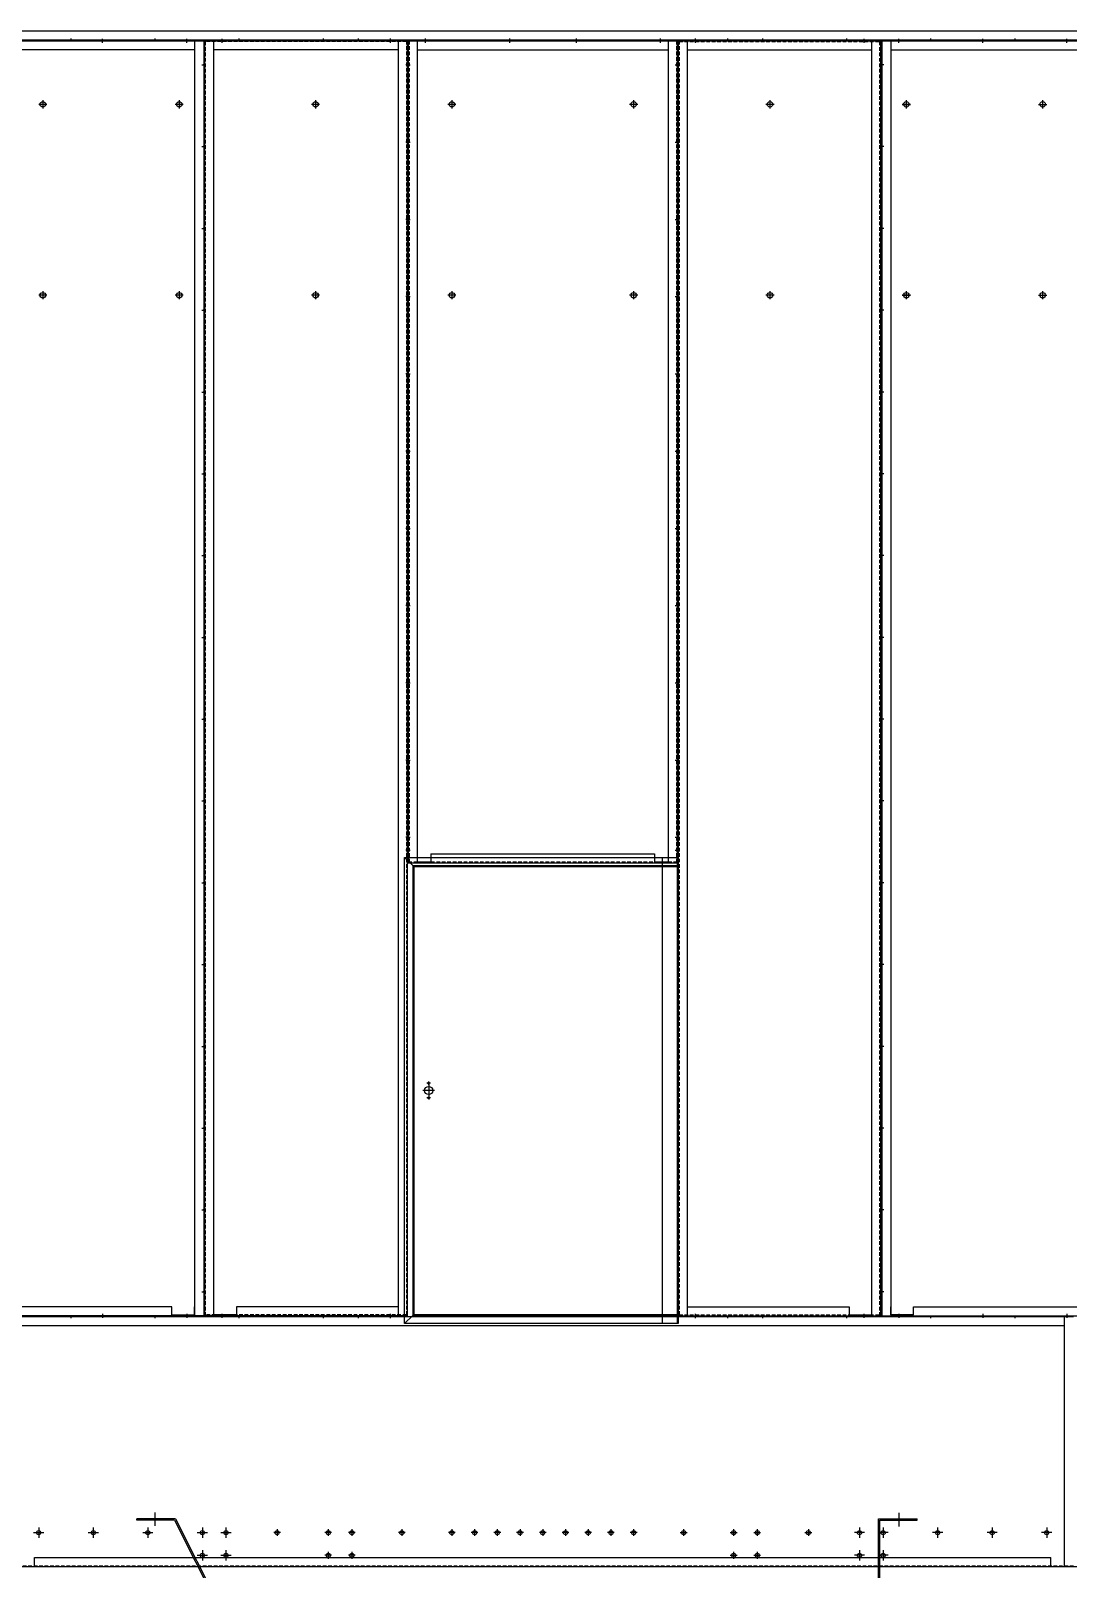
# Model space of a CAD drawing. Header units: millimetres. Extents: x 2905 to 24764, y 2030 to 17488.
# Drawn here: x 7667 to 9950, y 4708 to 8094 of the extents above; entities that cross this region are included whole.
import ezdxf

# ---------------------------------------------------------------- set-up
doc = ezdxf.new("R2010")
doc.units = ezdxf.units.MM
doc.linetypes.add('CENTER', pattern=[65, 60, -2, 1, -2])
doc.linetypes.add('HIDDEN', pattern=[3, 2, -1])
for name, color, linetype in [('CENTER', 1, 'CENTER'), ('HOLE', 7, 'Continuous'), ('냉각탑', 7, 'Continuous'), ('숨은선', 5, 'HIDDEN')]:
    doc.layers.add(name, color=color, linetype=linetype)

# ---------------------------------------------------------------- blocks, each defined once
blk = doc.blocks.new('6세로피스')
at = {"color": 1}
blk.add_line((0, 3), (0, -3), dxfattribs=at)
blk = doc.blocks.new('9가로피스')
at = {"color": 1}
blk.add_line((-4.5, 0), (4.5, 0), dxfattribs=at)
blk = doc.blocks.new('_Dot스')
at = {"color": 1}
blk.add_line((3, 0), (-3, 0), dxfattribs=at)
blk = doc.blocks.new('6가로피스')
blk.add_blockref('_Dot스', (0, 0))
blk = doc.blocks.new('9세로피스')
at = {"rotation": 270}
blk.add_blockref('9가로피스', (0, 0), dxfattribs=at)
blk = doc.blocks.new('9홀')
at = {"color": 1}
for p, q in [((7.5, 0), (-7.5, 0)), ((0, 7.5), (0, -7.5))]:
    blk.add_line(p, q, dxfattribs=at)
blk.add_circle((0, 0), 4.5)

msp = doc.modelspace()

# ---------------------------------------------------------------- linework, layer by layer
for p, q in [((7255.3, 8093.6), (10331.3, 8093.6)), ((7255.3, 8093.6), (10331.3, 8093.6)), ((8047.3, 8071.6), (7047.3, 8071.6)), ((8047.3, 8071.6), (7047.3, 8071.6)), ((7047.3, 8071.6), (8047.3, 8071.6)), ((7205.3, 8073.6), (10381.3, 8073.6)), ((8027.3, 8071.6), (8027.3, 5265.6)), ((8027.3, 8071.6), (8027.3, 5265.6)), ((8047.3, 8071.6), (8047.3, 5265.6)), ((8047.3, 8071.6), (8047.3, 5265.6)), ((8049.3, 5265.6), (8049.3, 8071.6)), ((8495.3, 8071.6), (8049.3, 8071.6)), ((8049.3, 5265.6), (8049.3, 8071.6)), ((8495.3, 8071.6), (8049.3, 8071.6)), ((8049.3, 8071.6), (8495.3, 8071.6)), ((8069.3, 5265.6), (8069.3, 8071.6)), ((8069.3, 5265.6), (8069.3, 8071.6)), ((8475.3, 8071.6), (8475.3, 5265.6)), ((8475.3, 8071.6), (8475.3, 5265.6)), ((8495.3, 8071.6), (8495.3, 5265.6)), ((8495.3, 8071.6), (8495.3, 5265.6)), ((8497.3, 8071.6), (8497.3, 6262.6)), ((8497.3, 8071.6), (9089.3, 8071.6)), ((8497.3, 8071.6), (8497.3, 6262.6)), ((8497.3, 8071.6), (9089.3, 8071.6)), ((8517.3, 8071.6), (8517.3, 6262.6)), ((8517.3, 8071.6), (8517.3, 6262.6)), ((9069.3, 8071.6), (9069.3, 6262.6)), ((9069.3, 8071.6), (9069.3, 6262.6)), ((9089.3, 8071.6), (9089.3, 6262.6)), ((9089.3, 8071.6), (9089.3, 6262.6)), ((9091.3, 8071.6), (9091.3, 5265.6)), ((9091.3, 8071.6), (9537.3, 8071.6)), ((9091.3, 8071.6), (9091.3, 5265.6)), ((9091.3, 8071.6), (9537.3, 8071.6)), ((9537.3, 8071.6), (9091.3, 8071.6)), ((9111.3, 8071.6), (9111.3, 5265.6)), ((9111.3, 8071.6), (9111.3, 5265.6)), ((9517.3, 5265.6), (9517.3, 8071.6)), ((9517.3, 5265.6), (9517.3, 8071.6)), ((9537.3, 5265.6), (9537.3, 8071.6)), ((9537.3, 5265.6), (9537.3, 8071.6)), ((9539.3, 8071.6), (9539.3, 5265.6)), ((9539.3, 8071.6), (10539.3, 8071.6)), ((9539.3, 8071.6), (9539.3, 5265.6)), ((9539.3, 8071.6), (10539.3, 8071.6)), ((10539.3, 8071.6), (9539.3, 8071.6)), ((9559.3, 8071.6), (9559.3, 5265.6)), ((9559.3, 8071.6), (9559.3, 5265.6)), ((8027.3, 8051.6), (7067.3, 8051.6)), ((8027.3, 8051.6), (7067.3, 8051.6)), ((8475.3, 8051.6), (8069.3, 8051.6)), ((8475.3, 8051.6), (8069.3, 8051.6)), ((8517.3, 8051.6), (9069.3, 8051.6)), ((8517.3, 8051.6), (9069.3, 8051.6)), ((9111.3, 8051.6), (9517.3, 8051.6)), ((9111.3, 8051.6), (9517.3, 8051.6)), ((9559.3, 8051.6), (10519.3, 8051.6)), ((9559.3, 8051.6), (10519.3, 8051.6)), ((8517.3, 6264.6), (8547.3, 6264.6)), ((8547.3, 6282.6), (8547.3, 6262.6)), ((8547.3, 6282.6), (9039.3, 6282.6)), ((8547.3, 6282.6), (8547.3, 6262.6)), ((8547.3, 6282.6), (9039.3, 6282.6)), ((9039.3, 6282.6), (9039.3, 6262.6)), ((9039.3, 6282.6), (9039.3, 6262.6)), ((9039.3, 6264.6), (9069.3, 6264.6)), ((8497.3, 6262.6), (9089.3, 6262.6)), ((8497.3, 6262.6), (9089.3, 6262.6)), ((7977.3, 5285.6), (7117.3, 5285.6)), ((7977.3, 5285.6), (7117.3, 5285.6)), ((7977.3, 5267.6), (7977.3, 5285.6)), ((7977.3, 5267.6), (7977.3, 5285.6)), ((8027.3, 5267.6), (8027.3, 5285.6)), ((8027.3, 5267.6), (8027.3, 5285.6)), ((8069.3, 5267.6), (8069.3, 5285.6)), ((8069.3, 5267.6), (8069.3, 5285.6)), ((8475.3, 5285.6), (8119.3, 5285.6)), ((8119.3, 5285.6), (8119.3, 5265.6)), ((9111.3, 5285.6), (9467.3, 5285.6)), ((9467.3, 5285.6), (9467.3, 5265.6)), ((9517.3, 5267.6), (9517.3, 5285.6)), ((9517.3, 5267.6), (9517.3, 5285.6)), ((9559.3, 5267.6), (9559.3, 5285.6)), ((9559.3, 5267.6), (9559.3, 5285.6)), ((9609.3, 5285.6), (10469.3, 5285.6)), ((9609.3, 5267.6), (9609.3, 5285.6)), ((9609.3, 5285.6), (10469.3, 5285.6)), ((9609.3, 5267.6), (9609.3, 5285.6)), ((8047.3, 5265.6), (7047.3, 5265.6)), ((8047.3, 5265.6), (7047.3, 5265.6)), ((9961.3, 5263.6), (7625.3, 5263.6)), ((7977.3, 5267.6), (8027.3, 5267.6)), ((7977.3, 5267.6), (8027.3, 5267.6)), ((8495.3, 5265.6), (8049.3, 5265.6)), ((8495.3, 5265.6), (8049.3, 5265.6)), ((8113.3, 5267.6), (8069.3, 5267.6)), ((8119.3, 5267.6), (8069.3, 5267.6)), ((9091.3, 5265.6), (9537.3, 5265.6)), ((9091.3, 5265.6), (9537.3, 5265.6)), ((9467.3, 5267.6), (9517.3, 5267.6)), ((9473.3, 5267.6), (9517.3, 5267.6)), ((9539.3, 5265.6), (10539.3, 5265.6)), ((9539.3, 5265.6), (10539.3, 5265.6)), ((9609.3, 5267.6), (9559.3, 5267.6)), ((9609.3, 5267.6), (9559.3, 5267.6)), ((9941.3, 4713.6), (9941.3, 5263.6)), ((9941.3, 5243.6), (7645.3, 5243.6)), ((7985, 4818.8), (7900, 4818.8)), ((7900, 4815.6), (7900, 4818.8)), ((7982.8, 4815.6), (7900, 4815.6)), ((7982.8, 4815.6), (8335.4, 4118.8)), ((7985, 4818.8), (8337.6, 4122)), ((9532.2, 4818.8), (9617.2, 4818.8)), ((9532.2, 4122), (9532.2, 4818.8)), ((9535.4, 4815.6), (9617.2, 4815.6)), ((9535.4, 4118.8), (9535.4, 4815.6)), ((9617.2, 4815.6), (9617.2, 4818.8)), ((5343.3, 4713.6), (12243.2, 4713.6)), ((7625.3, 4713.6), (9961.3, 4713.6)), ((7675.2, 4713.6), (7675.2, 4733.6)), ((7675.2, 4733.6), (9911.3, 4733.6)), ((7675.2, 4713.6), (7675.2, 4733.6)), ((9911.3, 4713.6), (9911.3, 4733.6))]:
    msp.add_line(p, q)
at = {"color": 7}
for p, q in [((8047.3, 8071.6), (8047.3, 5265.6)), ((8049.3, 8071.6), (8049.3, 5265.6)), ((8495.3, 8071.6), (8495.3, 5265.6)), ((9091.3, 8071.6), (9091.3, 5265.6)), ((9537.3, 8071.6), (9537.3, 5265.6)), ((9539.3, 8071.6), (9539.3, 5265.6)), ((8047.3, 5265.6), (7047.3, 5265.6)), ((8495.3, 5265.6), (8049.3, 5265.6)), ((9091.3, 5265.6), (9537.3, 5265.6)), ((9539.3, 5265.6), (10539.3, 5265.6))]:
    msp.add_line(p, q, dxfattribs=at)
at = {"color": 1}
for p, q in [((8386.8, 8076.6), (8386.8, 8070.6)), ((8457.8, 8076.6), (8457.8, 8070.6)), ((8534.8, 8076.6), (8534.8, 8070.6)), ((8719.8, 8076.6), (8719.8, 8070.6)), ((8866.8, 8076.6), (8866.8, 8070.6)), ((9051.8, 8076.6), (9051.8, 8070.6)), ((9128.8, 8076.6), (9128.8, 8070.6)), ((9199.8, 8076.6), (9199.8, 8070.6)), ((7702.3, 7931.6), (7684.3, 7931.6)), ((7693.3, 7940.6), (7693.3, 7922.6)), ((8002.3, 7931.6), (7984.3, 7931.6)), ((8002.3, 7931.6), (7984.3, 7931.6)), ((7993.3, 7940.6), (7993.3, 7922.6)), ((7993.3, 7940.6), (7993.3, 7922.6)), ((8302.3, 7931.6), (8284.3, 7931.6)), ((8293.3, 7940.6), (8293.3, 7922.6)), ((8602.3, 7931.6), (8584.3, 7931.6)), ((8602.3, 7931.6), (8584.3, 7931.6)), ((8593.3, 7940.6), (8593.3, 7922.6)), ((8593.3, 7940.6), (8593.3, 7922.6)), ((9002.3, 7931.6), (8984.3, 7931.6)), ((9002.3, 7931.6), (8984.3, 7931.6)), ((8993.3, 7940.6), (8993.3, 7922.6)), ((8993.3, 7940.6), (8993.3, 7922.6)), ((9302.3, 7931.6), (9284.3, 7931.6)), ((9293.3, 7940.6), (9293.3, 7922.6)), ((9602.3, 7931.6), (9584.3, 7931.6)), ((9584.3, 7931.6), (9602.3, 7931.6)), ((9593.3, 7940.6), (9593.3, 7922.6)), ((9593.3, 7940.6), (9593.3, 7922.6)), ((9884.3, 7931.6), (9902.3, 7931.6)), ((9893.3, 7940.6), (9893.3, 7922.6)), ((7693.3, 7520.6), (7693.3, 7502.6)), ((7993.3, 7520.6), (7993.3, 7502.6)), ((7993.3, 7520.6), (7993.3, 7502.6)), ((8293.3, 7520.6), (8293.3, 7502.6)), ((8593.3, 7520.6), (8593.3, 7502.6)), ((8593.3, 7520.6), (8593.3, 7502.6)), ((8993.3, 7520.6), (8993.3, 7502.6)), ((8993.3, 7520.6), (8993.3, 7502.6)), ((9293.3, 7520.6), (9293.3, 7502.6)), ((9593.3, 7520.6), (9593.3, 7502.6)), ((9593.3, 7520.6), (9593.3, 7502.6)), ((9893.3, 7520.6), (9893.3, 7502.6)), ((7702.3, 7511.6), (7684.3, 7511.6)), ((8002.3, 7511.6), (7984.3, 7511.6)), ((8002.3, 7511.6), (7984.3, 7511.6)), ((8302.3, 7511.6), (8284.3, 7511.6)), ((8602.3, 7511.6), (8584.3, 7511.6)), ((8602.3, 7511.6), (8584.3, 7511.6)), ((9002.3, 7511.6), (8984.3, 7511.6)), ((9002.3, 7511.6), (8984.3, 7511.6)), ((9302.3, 7511.6), (9284.3, 7511.6)), ((9602.3, 7511.6), (9584.3, 7511.6)), ((9584.3, 7511.6), (9602.3, 7511.6)), ((9884.3, 7511.6), (9902.3, 7511.6)), ((8492.6, 6290.6), (8501.6, 6290.6)), ((9084.6, 6290.6), (9093.6, 6290.6)), ((7754.8, 5266.6), (7754.8, 5260.6)), ((7939.8, 5266.6), (7939.8, 5260.6)), ((8124.8, 5266.6), (8124.8, 5260.6)), ((8309.8, 5266.6), (8309.8, 5260.6)), ((8386.8, 5266.6), (8386.8, 5260.6)), ((8457.8, 5266.6), (8457.8, 5260.6)), ((9128.8, 5266.6), (9128.8, 5260.6)), ((9199.8, 5266.6), (9199.8, 5260.6)), ((9276.8, 5266.6), (9276.8, 5260.6)), ((9461.8, 5266.6), (9461.8, 5260.6)), ((9646.8, 5266.6), (9646.8, 5260.6)), ((9831.8, 5266.6), (9831.8, 5260.6)), ((8216.3, 4788.6), (8201.3, 4788.6)), ((8208.8, 4796.1), (8208.8, 4781.1)), ((8328.8, 4788.6), (8313.8, 4788.6)), ((8321.3, 4796.1), (8321.3, 4781.1)), ((8380.8, 4788.6), (8365.8, 4788.6)), ((8373.3, 4796.1), (8373.3, 4781.1)), ((8490.8, 4788.6), (8475.8, 4788.6)), ((8483.3, 4796.1), (8483.3, 4781.1)), ((9095.8, 4788.6), (9110.8, 4788.6)), ((9103.3, 4796.1), (9103.3, 4781.1)), ((9205.8, 4788.6), (9220.8, 4788.6)), ((9213.3, 4796.1), (9213.3, 4781.1)), ((9257.8, 4788.6), (9272.8, 4788.6)), ((9265.3, 4796.1), (9265.3, 4781.1)), ((9370.3, 4788.6), (9385.3, 4788.6)), ((9377.8, 4796.1), (9377.8, 4781.1)), ((8321.3, 4746.1), (8321.3, 4731.1)), ((8373.3, 4746.1), (8373.3, 4731.1)), ((9213.3, 4746.1), (9213.3, 4731.1)), ((9265.3, 4746.1), (9265.3, 4731.1)), ((8328.8, 4738.6), (8313.8, 4738.6)), ((8380.8, 4738.6), (8365.8, 4738.6)), ((9205.8, 4738.6), (9220.8, 4738.6)), ((9257.8, 4738.6), (9272.8, 4738.6))]:
    msp.add_line(p, q, dxfattribs=at)
for centre, radius in [((7693.3, 7931.6), 6), ((7993.3, 7931.6), 6), ((7993.3, 7931.6), 6), ((8293.3, 7931.6), 6), ((8593.3, 7931.6), 6), ((8593.3, 7931.6), 6), ((8993.3, 7931.6), 6), ((8993.3, 7931.6), 6), ((9293.3, 7931.6), 6), ((9593.3, 7931.6), 6), ((9593.3, 7931.6), 6), ((9893.3, 7931.6), 6), ((7693.3, 7511.6), 6), ((7993.3, 7511.6), 6), ((7993.3, 7511.6), 6), ((8293.3, 7511.6), 6), ((8593.3, 7511.6), 6), ((8593.3, 7511.6), 6), ((8993.3, 7511.6), 6), ((8993.3, 7511.6), 6), ((9293.3, 7511.6), 6), ((9593.3, 7511.6), 6), ((9593.3, 7511.6), 6), ((9893.3, 7511.6), 6), ((7684.3, 4788.6), 4.5), ((7684.3, 4788.6), 4.5), ((7684.3, 4788.6), 4.5), ((7684.3, 4788.6), 4.5), ((7804.3, 4788.6), 4.5), ((7804.3, 4788.6), 4.5), ((7924.3, 4788.6), 4.5), ((7924.3, 4788.6), 4.5), ((8044.3, 4788.6), 4.5), ((8044.3, 4788.6), 4.5), ((8096.3, 4788.6), 4.5), ((8096.3, 4788.6), 4.5), ((8208.8, 4788.6), 4.5), ((8321.3, 4788.6), 4.5), ((8373.3, 4788.6), 4.5), ((8483.3, 4788.6), 4.5), ((9103.3, 4788.6), 4.5), ((9213.3, 4788.6), 4.5), ((9265.3, 4788.6), 4.5), ((9377.8, 4788.6), 4.5), ((9490.3, 4788.6), 4.5), ((9490.3, 4788.6), 4.5), ((9542.3, 4788.6), 4.5), ((9542.3, 4788.6), 4.5), ((9662.3, 4788.6), 4.5), ((9662.3, 4788.6), 4.5), ((9782.3, 4788.6), 4.5), ((9782.3, 4788.6), 4.5), ((9902.3, 4788.6), 4.5), ((9902.3, 4788.6), 4.5), ((8044.3, 4738.6), 4.5), ((8044.3, 4738.6), 4.5), ((8096.3, 4738.6), 4.5), ((8096.3, 4738.6), 4.5), ((8321.3, 4738.6), 4.5), ((8373.3, 4738.6), 4.5), ((9213.3, 4738.6), 4.5), ((9265.3, 4738.6), 4.5), ((9490.3, 4738.6), 4.5), ((9490.3, 4738.6), 4.5), ((9542.3, 4738.6), 4.5), ((9542.3, 4738.6), 4.5)]:
    msp.add_circle(centre, radius)
at = {"layer": 'CENTER'}
for p, q in [((7940, 4832.9), (7940, 4804.1)), ((7940, 4832), (7940, 4803.2)), ((9577.2, 4832), (9577.2, 4803.2)), ((9577.2, 4830.9), (9577.2, 4802.1)), ((7673, 4788.6), (7695.5, 4788.6)), ((7673, 4788.6), (7695.5, 4788.6)), ((7673, 4788.6), (7695.5, 4788.6)), ((7676.8, 4788.6), (7691.8, 4788.6)), ((7676.8, 4788.6), (7691.8, 4788.6)), ((7676.8, 4788.6), (7691.8, 4788.6)), ((7676.8, 4788.6), (7691.8, 4788.6)), ((7684.3, 4799.8), (7684.3, 4777.3)), ((7684.3, 4799.8), (7684.3, 4777.3)), ((7684.3, 4799.8), (7684.3, 4777.3)), ((7684.3, 4799.8), (7684.3, 4777.3)), ((7684.3, 4799.8), (7684.3, 4777.3)), ((7684.3, 4799.8), (7684.3, 4777.3)), ((7684.3, 4796.1), (7684.3, 4781.1)), ((7684.3, 4796.1), (7684.3, 4781.1)), ((7684.3, 4796.1), (7684.3, 4781.1)), ((7684.3, 4796.1), (7684.3, 4781.1)), ((7684.3, 4796.1), (7684.3, 4781.1)), ((7684.3, 4796.1), (7684.3, 4781.1)), ((7793, 4788.6), (7815.5, 4788.6)), ((7793, 4788.6), (7815.5, 4788.6)), ((7796.8, 4788.6), (7811.8, 4788.6)), ((7796.8, 4788.6), (7811.8, 4788.6)), ((7804.3, 4799.8), (7804.3, 4777.3)), ((7804.3, 4799.8), (7804.3, 4777.3)), ((7804.3, 4799.8), (7804.3, 4777.3)), ((7804.3, 4796.1), (7804.3, 4781.1)), ((7804.3, 4796.1), (7804.3, 4781.1)), ((7804.3, 4796.1), (7804.3, 4781.1)), ((7913, 4788.6), (7935.5, 4788.6)), ((7913, 4788.6), (7935.5, 4788.6)), ((7916.8, 4788.6), (7931.8, 4788.6)), ((7916.8, 4788.6), (7931.8, 4788.6)), ((7924.3, 4799.8), (7924.3, 4777.3)), ((7924.3, 4799.8), (7924.3, 4777.3)), ((7924.3, 4799.8), (7924.3, 4777.3)), ((7924.3, 4796.1), (7924.3, 4781.1)), ((7924.3, 4796.1), (7924.3, 4781.1)), ((7924.3, 4796.1), (7924.3, 4781.1)), ((8033, 4788.6), (8055.5, 4788.6)), ((8033, 4788.6), (8055.5, 4788.6)), ((8036.8, 4788.6), (8051.8, 4788.6)), ((8036.8, 4788.6), (8051.8, 4788.6)), ((8044.3, 4799.8), (8044.3, 4777.3)), ((8044.3, 4799.8), (8044.3, 4777.3)), ((8044.3, 4799.8), (8044.3, 4777.3)), ((8044.3, 4796.1), (8044.3, 4781.1)), ((8044.3, 4796.1), (8044.3, 4781.1)), ((8044.3, 4796.1), (8044.3, 4781.1)), ((8085, 4788.6), (8107.5, 4788.6)), ((8085, 4788.6), (8107.5, 4788.6)), ((8088.8, 4788.6), (8103.8, 4788.6)), ((8088.8, 4788.6), (8103.8, 4788.6)), ((8096.3, 4799.8), (8096.3, 4777.3)), ((8096.3, 4799.8), (8096.3, 4777.3)), ((8096.3, 4799.8), (8096.3, 4777.3)), ((8096.3, 4796.1), (8096.3, 4781.1)), ((8096.3, 4796.1), (8096.3, 4781.1)), ((8096.3, 4796.1), (8096.3, 4781.1)), ((9501.5, 4788.6), (9479, 4788.6)), ((9501.5, 4788.6), (9479, 4788.6)), ((9497.8, 4788.6), (9482.8, 4788.6)), ((9497.8, 4788.6), (9482.8, 4788.6)), ((9490.3, 4799.8), (9490.3, 4777.3)), ((9490.3, 4799.8), (9490.3, 4777.3)), ((9490.3, 4799.8), (9490.3, 4777.3)), ((9490.3, 4796.1), (9490.3, 4781.1)), ((9490.3, 4796.1), (9490.3, 4781.1)), ((9490.3, 4796.1), (9490.3, 4781.1)), ((9553.5, 4788.6), (9531, 4788.6)), ((9553.5, 4788.6), (9531, 4788.6)), ((9549.8, 4788.6), (9534.8, 4788.6)), ((9549.8, 4788.6), (9534.8, 4788.6)), ((9542.3, 4799.8), (9542.3, 4777.3)), ((9542.3, 4799.8), (9542.3, 4777.3)), ((9542.3, 4799.8), (9542.3, 4777.3)), ((9542.3, 4796.1), (9542.3, 4781.1)), ((9542.3, 4796.1), (9542.3, 4781.1)), ((9542.3, 4796.1), (9542.3, 4781.1)), ((9673.5, 4788.6), (9651, 4788.6)), ((9673.5, 4788.6), (9651, 4788.6)), ((9669.8, 4788.6), (9654.8, 4788.6)), ((9669.8, 4788.6), (9654.8, 4788.6)), ((9662.3, 4799.8), (9662.3, 4777.3)), ((9662.3, 4799.8), (9662.3, 4777.3)), ((9662.3, 4799.8), (9662.3, 4777.3)), ((9662.3, 4796.1), (9662.3, 4781.1)), ((9662.3, 4796.1), (9662.3, 4781.1)), ((9662.3, 4796.1), (9662.3, 4781.1)), ((9793.5, 4788.6), (9771, 4788.6)), ((9793.5, 4788.6), (9771, 4788.6)), ((9789.8, 4788.6), (9774.8, 4788.6)), ((9789.8, 4788.6), (9774.8, 4788.6)), ((9782.3, 4799.8), (9782.3, 4777.3)), ((9782.3, 4799.8), (9782.3, 4777.3)), ((9782.3, 4799.8), (9782.3, 4777.3)), ((9782.3, 4796.1), (9782.3, 4781.1)), ((9782.3, 4796.1), (9782.3, 4781.1)), ((9782.3, 4796.1), (9782.3, 4781.1)), ((9913.5, 4788.6), (9891, 4788.6)), ((9913.5, 4788.6), (9891, 4788.6)), ((9909.8, 4788.6), (9894.8, 4788.6)), ((9909.8, 4788.6), (9894.8, 4788.6)), ((9902.3, 4799.8), (9902.3, 4777.3)), ((9902.3, 4799.8), (9902.3, 4777.3)), ((9902.3, 4799.8), (9902.3, 4777.3)), ((9902.3, 4796.1), (9902.3, 4781.1)), ((9902.3, 4796.1), (9902.3, 4781.1)), ((9902.3, 4796.1), (9902.3, 4781.1)), ((8044.3, 4749.8), (8044.3, 4727.3)), ((8044.3, 4749.8), (8044.3, 4727.3)), ((8044.3, 4749.8), (8044.3, 4727.3)), ((8044.3, 4746.1), (8044.3, 4731.1)), ((8044.3, 4746.1), (8044.3, 4731.1)), ((8044.3, 4746.1), (8044.3, 4731.1)), ((8096.3, 4749.8), (8096.3, 4727.3)), ((8096.3, 4749.8), (8096.3, 4727.3)), ((8096.3, 4749.8), (8096.3, 4727.3)), ((8096.3, 4746.1), (8096.3, 4731.1)), ((8096.3, 4746.1), (8096.3, 4731.1)), ((8096.3, 4746.1), (8096.3, 4731.1)), ((9490.3, 4749.8), (9490.3, 4727.3)), ((9490.3, 4749.8), (9490.3, 4727.3)), ((9490.3, 4749.8), (9490.3, 4727.3)), ((9490.3, 4746.1), (9490.3, 4731.1)), ((9490.3, 4746.1), (9490.3, 4731.1)), ((9490.3, 4746.1), (9490.3, 4731.1)), ((9542.3, 4749.8), (9542.3, 4727.3)), ((9542.3, 4749.8), (9542.3, 4727.3)), ((9542.3, 4749.8), (9542.3, 4727.3)), ((9542.3, 4746.1), (9542.3, 4731.1)), ((9542.3, 4746.1), (9542.3, 4731.1)), ((9542.3, 4746.1), (9542.3, 4731.1)), ((8033, 4738.6), (8055.5, 4738.6)), ((8033, 4738.6), (8055.5, 4738.6)), ((8036.8, 4738.6), (8051.8, 4738.6)), ((8036.8, 4738.6), (8051.8, 4738.6)), ((8085, 4738.6), (8107.5, 4738.6)), ((8085, 4738.6), (8107.5, 4738.6)), ((8088.8, 4738.6), (8103.8, 4738.6)), ((8088.8, 4738.6), (8103.8, 4738.6)), ((9501.5, 4738.6), (9479, 4738.6)), ((9501.5, 4738.6), (9479, 4738.6)), ((9497.8, 4738.6), (9482.8, 4738.6)), ((9497.8, 4738.6), (9482.8, 4738.6)), ((9553.5, 4738.6), (9531, 4738.6)), ((9553.5, 4738.6), (9531, 4738.6)), ((9549.8, 4738.6), (9534.8, 4738.6)), ((9549.8, 4738.6), (9534.8, 4738.6))]:
    msp.add_line(p, q, dxfattribs=at)
at = {"layer": 'HOLE', "color": 1, "ltscale": 3}
for p, q in [((8555.2, 5761.5), (8529.4, 5761.5)), ((8546.1, 5777.7), (8538.5, 5777.7)), ((8542.3, 5773.9), (8542.3, 5781.5)), ((8542.3, 5774.4), (8542.3, 5748.6)), ((8546.1, 5745.3), (8538.5, 5745.3)), ((8542.3, 5749.1), (8542.3, 5741.5))]:
    msp.add_line(p, q, dxfattribs=at)
at = {"layer": 'HOLE'}
for centre, radius in [((8542.3, 5761.5), 9), ((8542.3, 5777.7), 2), ((8542.3, 5745.3), 2)]:
    msp.add_circle(centre, radius, dxfattribs=at)
at = {"layer": '냉각탑'}
for p, q in [((8489.3, 5248.5), (8489.3, 6274.5)), ((8489.3, 6274.5), (9091.3, 6274.5)), ((8489.3, 6274.5), (8507.3, 6256.5)), ((9091.3, 6274.5), (9091.3, 5248.5)), ((8507.3, 6256.5), (8507.3, 5266.5)), ((8507.3, 6256.5), (9089.3, 6256.5)), ((8507.3, 5266.5), (8489.3, 5248.5)), ((9091.3, 5248.5), (8489.3, 5248.5)), ((8507.3, 5266.5), (9091.3, 5266.5))]:
    msp.add_line(p, q, dxfattribs=at)
at = {"layer": '숨은선', "ltscale": 4}
for p, q in [((8051.3, 5265.6), (8051.3, 8071.6)), ((8051.3, 5265.6), (8051.3, 8071.6)), ((8493.3, 8069.6), (8051.3, 8069.6)), ((8493.3, 8069.6), (8051.3, 8069.6)), ((8493.3, 8071.6), (8493.3, 5265.6)), ((8493.3, 8071.6), (8493.3, 5265.6)), ((8499.3, 8071.6), (8499.3, 6262.6)), ((8499.3, 8071.6), (8499.3, 6262.6)), ((9087.3, 8071.6), (9087.3, 6262.6)), ((9087.3, 8071.6), (9087.3, 6262.6)), ((9093.3, 8071.6), (9093.3, 5265.6)), ((9093.3, 8071.6), (9093.3, 5265.6)), ((9093.3, 8069.6), (9535.3, 8069.6)), ((9093.3, 8069.6), (9535.3, 8069.6)), ((9535.3, 5265.6), (9535.3, 8071.6)), ((9535.3, 5265.6), (9535.3, 8071.6)), ((8497.3, 6264.6), (8517.3, 6264.6)), ((8497.3, 6264.6), (8517.3, 6264.6)), ((8547.3, 6264.6), (9039.3, 6264.6)), ((8547.3, 6264.6), (9039.3, 6264.6)), ((9069.3, 6264.6), (9089.3, 6264.6)), ((9069.3, 6264.6), (9089.3, 6264.6)), ((8493.3, 5267.6), (8051.3, 5267.6)), ((8493.3, 5267.6), (8051.3, 5267.6)), ((9093.3, 5267.6), (9535.3, 5267.6)), ((9093.3, 5267.6), (9535.3, 5267.6)), ((7625.3, 4715.6), (9961.3, 4715.6))]:
    msp.add_line(p, q, dxfattribs=at)
at = {"layer": '숨은선', "ltscale": 0.4}
for p, q in [((9056.3, 6274.5), (9056.3, 5248.5)), ((9089.3, 6274.5), (9089.3, 5248.5)), ((8507.3, 6254.5), (9089.3, 6254.5)), ((8509.3, 6256.5), (8509.3, 5266.5)), ((8507.3, 5268.5), (9091.3, 5268.5))]:
    msp.add_line(p, q, dxfattribs=at)

# ---------------------------------------------------------------- block references
for name, p in [('6세로피스', (7754.8, 8073.6)), ('6세로피스', (7939.8, 8073.6)), ('6세로피스', (8124.8, 8073.6)), ('6세로피스', (8309.8, 8073.6)), ('9가로피스', (8047.3, 8018.6)), ('6가로피스', (8049.3, 8018.6)), ('6가로피스', (8495.3, 8018.6)), ('9가로피스', (8497.1, 8018.6)), ('9가로피스', (9089.1, 8018.6)), ('9가로피스', (8047.3, 7838.6)), ('6가로피스', (8049.3, 7838.6)), ('6가로피스', (8495.3, 7848.6)), ('9가로피스', (8497.1, 7848.6)), ('9가로피스', (9089.1, 7848.6)), ('9가로피스', (8047.3, 7658.6)), ('6가로피스', (8049.3, 7658.6)), ('6가로피스', (8495.3, 7678.6)), ('9가로피스', (8497.1, 7678.6)), ('9가로피스', (9089.1, 7678.6)), ('6가로피스', (8495.3, 7508.6)), ('9가로피스', (8497.1, 7508.6)), ('9가로피스', (9089.1, 7508.6)), ('9가로피스', (8047.3, 7478.6)), ('6가로피스', (8049.3, 7478.6)), ('6가로피스', (8495.3, 7338.6)), ('9가로피스', (8497.1, 7338.6)), ('9가로피스', (9089.1, 7338.6)), ('9가로피스', (8047.3, 7298.6)), ('6가로피스', (8049.3, 7298.6)), ('6가로피스', (8495.3, 7168.6)), ('9가로피스', (8497.1, 7168.6)), ('9가로피스', (9089.1, 7168.6)), ('9가로피스', (8047.3, 7118.6)), ('6가로피스', (8049.3, 7118.6)), ('6가로피스', (8495.3, 6998.6)), ('9가로피스', (8497.1, 6998.6)), ('9가로피스', (9089.1, 6998.6)), ('9가로피스', (8047.3, 6938.6)), ('6가로피스', (8049.3, 6938.6)), ('6가로피스', (8495.3, 6828.6)), ('9가로피스', (8497.1, 6828.6)), ('9가로피스', (9089.1, 6828.6)), ('9가로피스', (8047.3, 6758.6)), ('6가로피스', (8049.3, 6758.6)), ('6가로피스', (8495.3, 6658.6)), ('9가로피스', (8497.1, 6658.6)), ('9가로피스', (9089.1, 6658.6)), ('9가로피스', (8047.3, 6578.6)), ('6가로피스', (8049.3, 6578.6)), ('6가로피스', (8495.3, 6488.6)), ('9가로피스', (8497.1, 6488.6)), ('9가로피스', (9089.1, 6488.6)), ('9가로피스', (8047.3, 6398.6)), ('6가로피스', (8049.3, 6398.6)), ('6가로피스', (8495.3, 6318.6)), ('9가로피스', (8497.1, 6318.6)), ('9가로피스', (9089.1, 6318.6)), ('_Dot스', (8495.3, 6290.6)), ('9가로피스', (8047.3, 6218.6)), ('6가로피스', (8049.3, 6218.6)), ('9가로피스', (8047.3, 6038.6)), ('6가로피스', (8049.3, 6038.6)), ('9가로피스', (8047.3, 5858.6)), ('6가로피스', (8049.3, 5858.6)), ('9가로피스', (8047.3, 5678.6)), ('6가로피스', (8049.3, 5678.6)), ('9가로피스', (8047.3, 5498.6)), ('6가로피스', (8049.3, 5498.6)), ('9가로피스', (8047.3, 5318.6)), ('6가로피스', (8049.3, 5318.6)), ('9세로피스', (7824.8, 5265.6)), ('9세로피스', (8009.8, 5265.6)), ('9홀', (8593.3, 4788.6)), ('9홀', (8643.3, 4788.6)), ('9홀', (8693.3, 4788.6)), ('9홀', (8743.3, 4788.6)), ('9홀', (8793.3, 4788.6)), ('9홀', (8843.3, 4788.6)), ('9홀', (8893.3, 4788.6)), ('9홀', (8943.3, 4788.6)), ('9홀', (8993.3, 4788.6))]:
    msp.add_blockref(name, p)
at = {"xscale": -1}
for name, p, rotation in [('9세로피스', (7824.8, 8071.6), 180), ('9세로피스', (8009.8, 8071.6), 180), ('9가로피스', (8457.8, 8071.6), 90), ('9가로피스', (9499.8, 8071.6), 90), ('9가로피스', (8457.8, 5265.6), 90), ('9가로피스', (9499.8, 5265.6), 90)]:
    msp.add_blockref(name, p, dxfattribs=dict(at, rotation=rotation))
for name, p, rotation in [('9가로피스', (8086.8, 8071.6), 270), ('9가로피스', (8534.8, 8071.6), 270), ('9가로피스', (8719.8, 8071.6), 270), ('9가로피스', (8866.8, 8071.6), 270), ('9가로피스', (9051.8, 8071.6), 270), ('9가로피스', (9128.8, 8071.6), 270), ('9세로피스', (9576.8, 8071.6), 180), ('9세로피스', (9761.8, 8071.6), 180), ('9세로피스', (9946.8, 8071.6), 180), ('9가로피스', (8086.8, 5265.6), 270), ('9가로피스', (9128.8, 5265.6), 270)]:
    msp.add_blockref(name, p, dxfattribs=dict(rotation=rotation))
for name, p in [('6세로피스', (9276.8, 8073.6)), ('6세로피스', (9461.8, 8073.6)), ('6세로피스', (9646.8, 8073.6)), ('6세로피스', (9831.8, 8073.6)), ('6가로피스', (9091.3, 8018.6)), ('6가로피스', (9537.3, 8018.6)), ('9가로피스', (9539.3, 8018.6)), ('6가로피스', (9091.3, 7848.6)), ('6가로피스', (9537.3, 7838.6)), ('9가로피스', (9539.3, 7838.6)), ('6가로피스', (9091.3, 7678.6)), ('6가로피스', (9537.3, 7658.6)), ('9가로피스', (9539.3, 7658.6)), ('6가로피스', (9091.3, 7508.6)), ('6가로피스', (9537.3, 7478.6)), ('9가로피스', (9539.3, 7478.6)), ('6가로피스', (9091.3, 7338.6)), ('6가로피스', (9537.3, 7298.6)), ('9가로피스', (9539.3, 7298.6)), ('6가로피스', (9091.3, 7168.6)), ('6가로피스', (9537.3, 7118.6)), ('9가로피스', (9539.3, 7118.6)), ('6가로피스', (9091.3, 6998.6)), ('6가로피스', (9537.3, 6938.6)), ('9가로피스', (9539.3, 6938.6)), ('6가로피스', (9091.3, 6828.6)), ('6가로피스', (9537.3, 6758.6)), ('9가로피스', (9539.3, 6758.6)), ('6가로피스', (9091.3, 6658.6)), ('6가로피스', (9537.3, 6578.6)), ('9가로피스', (9539.3, 6578.6)), ('6가로피스', (9091.3, 6488.6)), ('6가로피스', (9537.3, 6398.6)), ('9가로피스', (9539.3, 6398.6)), ('6가로피스', (9091.3, 6318.6)), ('_Dot스', (9091.3, 6290.6)), ('6가로피스', (9537.3, 6218.6)), ('9가로피스', (9539.3, 6218.6)), ('6가로피스', (9537.3, 6038.6)), ('9가로피스', (9539.3, 6038.6)), ('6가로피스', (9537.3, 5858.6)), ('9가로피스', (9539.3, 5858.6)), ('6가로피스', (9537.3, 5678.6)), ('9가로피스', (9539.3, 5678.6)), ('6가로피스', (9537.3, 5498.6)), ('9가로피스', (9539.3, 5498.6)), ('6가로피스', (9537.3, 5318.6)), ('9가로피스', (9539.3, 5318.6)), ('9세로피스', (9576.8, 5265.6)), ('9세로피스', (9761.8, 5265.6)), ('9세로피스', (9946.8, 5265.6))]:
    msp.add_blockref(name, p, dxfattribs=at)

doc.saveas('drawing.dxf')
